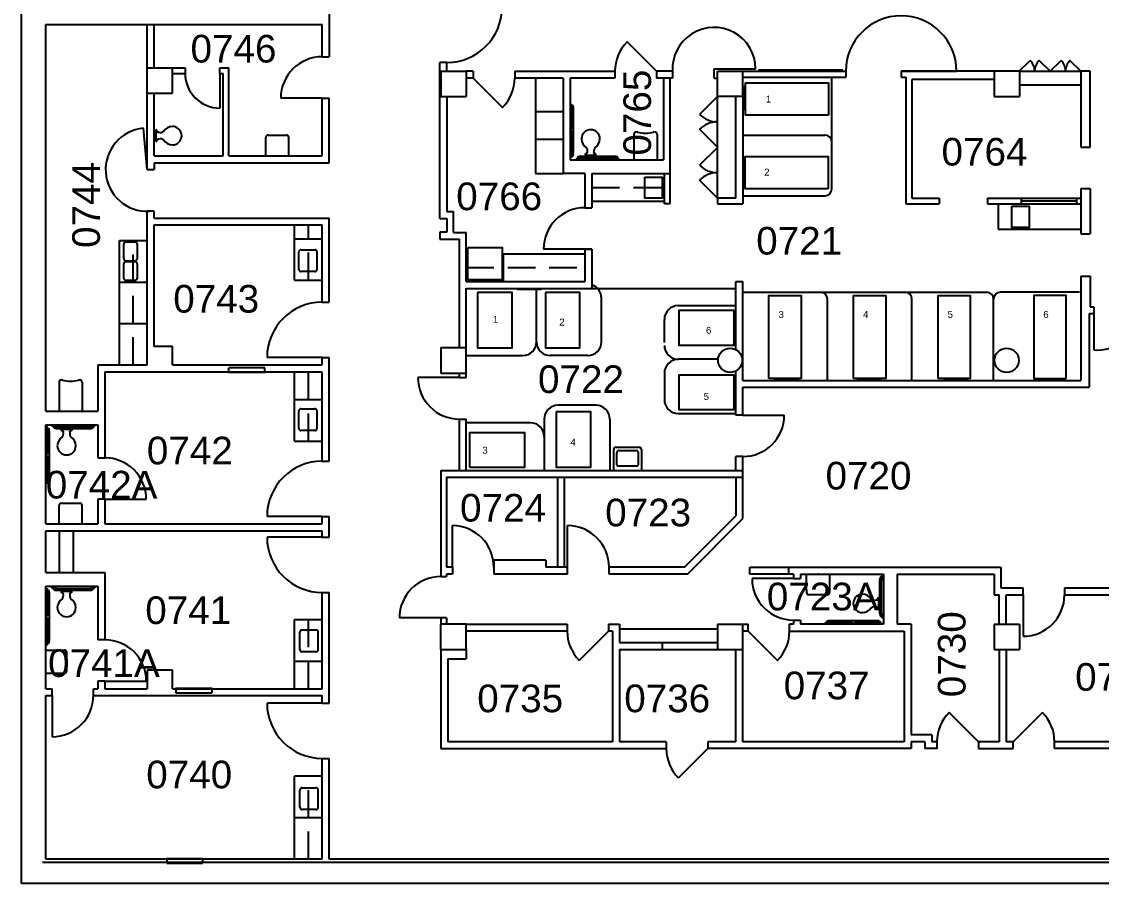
# Model space of a CAD drawing. Header units: inches. Extents: x 442 to 7664, y 1560 to 4742.
# Drawn here: x 442 to 1379, y 2792 to 3540 of the extents above; entities that cross this region are included whole.
import ezdxf

# ---------------------------------------------------------------- set-up
doc = ezdxf.new("R2010")
doc.units = ezdxf.units.IN
doc.header["$LTSCALE"] = 192
doc.header["$MEASUREMENT"] = 0
doc.linetypes.add('HIDDEN2', pattern=[0.1875, 0.125, -0.0625])
doc.layers.get('0').update_dxf_attribs({"linetype": 'CONTINUOUS'})
for name, color, linetype in [('A-ANNO-TEXT', 4, 'CONTINUOUS'), ('A-ANNO-TX192', 4, 'CONTINUOUS'), ('A-COLS', 5, 'CONTINUOUS'), ('A-DOOR', 2, 'CONTINUOUS'), ('A-FLOR-APPL', 1, 'CONTINUOUS'), ('A-FLOR-CASE', 3, 'CONTINUOUS'), ('A-FLOR-CASE-UPPR', 3, 'HIDDEN2'), ('A-FLOR-PFIX', 2, 'CONTINUOUS'), ('A-WALL-FULL', 6, 'CONTINUOUS')]:
    doc.layers.add(name, color=color, linetype=linetype)
doc.styles.add('ARIAL', font='arial.ttf')

# ---------------------------------------------------------------- blocks, each defined once
blk = doc.blocks.new('S6', base_point=(166, 872))
for p, q in [((172, 872), (160, 872)), ((158, 870), (158, 862)), ((174, 862), (174, 870)), ((160, 860), (172, 860))]:
    blk.add_line(p, q)
for centre, start, end in [((160, 870), 90, 180), ((172, 870), 0, 90), ((160, 862), 180, 270), ((172, 862), 270, 0)]:
    blk.add_arc(centre, 2, start, end)
blk = doc.blocks.new('SINK6', base_point=(226, 872))
blk.add_blockref('S6', (226, 872))
blk = doc.blocks.new('SINK9', base_point=(225.47, 635.99))
for p, q in [((216, 622), (216, 634)), ((218, 636), (233, 636)), ((235, 634), (235, 622)), ((218, 620), (233, 620))]:
    blk.add_line(p, q)
for centre, start, end in [((218, 634), 90, 180), ((233, 634), 0, 90), ((218, 622), 180, 270), ((233, 622), 270, 0)]:
    blk.add_arc(centre, 2, start, end)
blk = doc.blocks.new('EQ9', base_point=(1082, 753))
for p, q in [((1066, 753.5), (1066, 753)), ((1066, 753.5), (1098, 753.5)), ((1066.5, 753), (1066.5, 749.5)), ((1097.5, 753), (1097.5, 749.5)), ((1098, 753.5), (1098, 753)), ((1066.5, 749.5), (1097.5, 749.5))]:
    blk.add_line(p, q)
blk = doc.blocks.new('-PEQLAVW')
for p, q in [((-10, 20), (10, 20)), ((-12, 0), (-12, 18)), ((-9.34, 4.9), (-9.34, 15.19)), ((-7.34, 17.19), (7.34, 17.19)), ((9.34, 4.9), (9.34, 15.19)), ((12, 18), (12, 0)), ((-8.34, 3.9), (8.34, 3.9))]:
    blk.add_line(p, q)
for centre, radius, start, end in [((-10, 18), 2, 90, 180), ((10, 18), 2, 0, 90), ((-7.34, 15.19), 2, 90, 180), ((7.34, 15.19), 2, 0, 90), ((-8.34, 4.9), 1, 180, 270), ((8.34, 4.9), 1, 270, 0)]:
    blk.add_arc(centre, radius, start, end)
blk = doc.blocks.new('G-BARS')
for p, q in [((-3.13, 39.22), (-3.13, 39.16)), ((-3.13, 39.12), (-3.13, 37.5)), ((-3.13, 9.5), (-3.13, 38.5)), ((-1.63, 39), (-1.63, 37.5)), ((-1.63, 9.5), (-1.63, 38.5)), ((-0.63, 39.5), (-0.63, 43)), ((-0.13, 43), (-0.63, 43)), ((-0.13, 39.5), (-0.63, 39.5)), ((-3.13, 9), (-3.13, 10.5)), ((-1.63, 9), (-1.63, 10)), ((-47.63, 0.5), (-51.13, 0.5)), ((-51.13, 0.5), (-51.13, 0)), ((-47.63, 0), (-47.63, 0.5)), ((-5.13, 3), (-47.16, 3)), ((-26.88, 1.5), (-47.1, 1.5)), ((-24.41, 0.47), (-27.84, 0.47)), ((-27.84, 0.47), (-27.84, 0)), ((-26.88, 0.47), (-26.88, 1.5)), ((-25.31, 0.47), (-25.31, 1.5)), ((-5.13, 1.5), (-25.31, 1.5)), ((-24.41, 0), (-24.41, 0.47)), ((-1.13, 0.5), (-4.63, 0.5)), ((-4.63, 0.5), (-4.63, 0)), ((-1.13, 0), (-1.13, 0.5)), ((-0.63, 5), (-0.63, 8.5)), ((-0.13, 8.5), (-0.63, 8.5)), ((-0.13, 5), (-0.63, 5)), ((-51.13, 0), (-51.63, 0))]:
    blk.add_line(p, q)
for centre, radius, start, end in [((-0.13, 39), 3, 99.59407, 180), ((-0.13, 39), 1.5, 109.47122, 180), ((-47.13, 0), 3, 90, 170.40593), ((-47.13, 0), 1.5, 90, 160.52878), ((-5.13, 0), 3, 9.5601, 90), ((-5.13, 0), 1.5, 19.47122, 90), ((-0.13, 9), 3, 180, 260.40593), ((-0.13, 9), 1.5, 180, 250.52878)]:
    blk.add_arc(centre, radius, start, end)
blk = doc.blocks.new('SINK2')
for p, q in [((-10, -14), (-10, 0)), ((10, 0), (10, -14)), ((-10, -14), (-10, -16)), ((-7, -18), (-8, -18)), ((7, -18), (-7, -18)), ((7, -18), (8, -18)), ((10, -14), (10, -16))]:
    blk.add_line(p, q)
for centre, start, end in [((-8, -16), 180, 270), ((8, -16), 270, 0)]:
    blk.add_arc(centre, 2, start, end)
blk.add_point((0, 0))
blk = doc.blocks.new('TOILET')
blk.add_line((-4, 12.73), (-4, 22.73))
for centre, radius, start, end in [((-18.13, 18), 8, 90, 180), ((-18.13, 18), 8, 90, 92.68378), ((-18.29, 16.83), 9.17, 31.5904, 88.95837), ((-7.63, 25.39), 4.64, 227.31988, 288.869), ((-6.13, 18), 3, 85.23636, 90), ((-6.13, 17.73), 3, 85.23636, 90), ((-6, 21.73), 1, 270, 0), ((-4, 21.73), 1, 90, 180), ((-18.13, 18), 8, 180, 270), ((-18.29, 19.17), 9.17, 271.04163, 328.4096), ((-7.63, 10.61), 4.64, 71.131, 132.68012), ((-6.13, 18), 3, 270, 274.76364), ((-6.13, 17.73), 3, 270, 274.76364), ((-6, 13.73), 1, 0, 90), ((-4, 13.73), 1, 180, 270)]:
    blk.add_arc(centre, radius, start, end)
blk = doc.blocks.new('dr-48')
blk.add_line((0, 0), (0, 48.04))
blk.add_arc((-0.08, -0.03), 48.08, 0.04232, 89.90518)
blk = doc.blocks.new('dr-36')
blk.add_line((0, 0), (0, 36.06))
blk.add_arc((-0.1, -0.04), 36.1, 0.06887, 89.83373)
blk = doc.blocks.new('dr-30')
blk.add_line((0, 0), (0, 30.05))
blk.add_arc((-0.09, -0.04), 30.09, 0.06887, 89.83373)

msp = doc.modelspace()

# ---------------------------------------------------------------- linework, layer by layer
at = {"layer": 'A-COLS'}
for p, q in [((550.5, 3499.5), (572.5, 3499.5)), ((550.5, 3477.5), (550.5, 3499.5)), ((572.5, 3477.5), (572.5, 3499.5)), ((805.5, 3496.5), (827.5, 3496.5)), ((805.5, 3496.5), (805.5, 3474.5)), ((827.5, 3496.5), (827.5, 3474.5)), ((1045.5, 3496.5), (1067.5, 3496.5)), ((1045.5, 3474.5), (1045.5, 3496.5)), ((1067.5, 3474.5), (1067.5, 3496.5)), ((1285.5, 3496.5), (1285.5, 3474.5)), ((1307.5, 3496.5), (1285.5, 3496.5)), ((1307.5, 3496.5), (1307.5, 3474.5)), ((550.5, 3477.5), (572.5, 3477.5)), ((805.5, 3474.5), (827.5, 3474.5)), ((1067.5, 3474.5), (1045.5, 3474.5)), ((1285.5, 3474.5), (1307.5, 3474.5)), ((805.5, 3256.5), (827.5, 3256.5)), ((805.5, 3256.5), (805.5, 3234.5)), ((805.5, 3234.5), (827.5, 3234.5)), ((827.5, 3016.5), (805.5, 3016.5)), ((805.5, 2994.5), (805.5, 3016.5)), ((827.5, 2994.5), (827.5, 3016.5)), ((1045.5, 3016.5), (1067.5, 3016.5)), ((1045.5, 3016.5), (1045.5, 2994.5)), ((1067.5, 2994.5), (1067.5, 3016.5)), ((1285.5, 3016.5), (1307.5, 3016.5)), ((1285.5, 3016.5), (1285.5, 2994.5)), ((1307.5, 3016.5), (1307.5, 2994.5)), ((805.5, 2994.5), (827.5, 2994.5)), ((1045.5, 2994.5), (1067.5, 2994.5)), ((1285.5, 2994.5), (1307.5, 2994.5))]:
    msp.add_line(p, q, dxfattribs=at)
for centre in [(1056.5, 3245.56), (1296.5, 3245.56)]:
    msp.add_circle(centre, 10.5, dxfattribs=at)
at = {"layer": 'A-DOOR'}
for p, q in [((992.5, 3496.5), (967.04, 3521.96)), ((1042.5, 3498.48), (1078.56, 3498.48)), ((1204.94, 3496.5), (1252.99, 3496.5)), ((833.5, 3490.5), (858.96, 3465.04)), ((550.44, 3410.99), (547.29, 3446.92)), ((936.5, 3341.94), (894.5, 3341.94)), ((1372.16, 3286.03), (1372.16, 3254.67)), ((702.5, 3248), (654.5, 3248)), ((821.5, 3230.5), (785.5, 3230.5)), ((1067.5, 3198), (1103.5, 3198)), ((513.7, 3124.89), (549.7, 3124.89)), ((702.5, 3110), (654.5, 3110)), ((815.38, 3066), (815.38, 3102)), ((915.38, 3066), (915.38, 3102)), ((702.5, 3092), (654.5, 3092)), ((1111.5, 3056), (1075.5, 3056)), ((1310.71, 3042), (1310.71, 3006)), ((951, 3010.5), (925.54, 2985.04)), ((1072, 3010.5), (1097.46, 2985.04)), ((513.7, 2966.89), (549.7, 2966.89)), ((467.89, 2954.5), (467.89, 2918.8)), ((702.5, 2948), (654.5, 2948)), ((1272, 2914.5), (1246.54, 2939.96)), ((1302, 2914.5), (1327.46, 2939.96)), ((1037, 2908.5), (1011.54, 2883.04))]:
    msp.add_line(p, q, dxfattribs=at)
for centre, radius, start, end in [((1204.91, 3496.42), 48.08, 0.09482, 179.90518), ((1042.46, 3498.38), 36.1, 0.16627, 182.98455), ((992.5, 3496.5), 36, 135, 180), ((833.5, 3490.5), 36, 315, 0), ((550.54, 3410.96), 36.11, 95.16326, 272.98139), ((930.5, 3341.94), 36, 90, 180), ((702.5, 3248), 48, 90, 180), ((1375.87, 3286.75), 32.3, 263.40525, 358.72321), ((821.5, 3230.5), 36, 180, 270), ((1067.5, 3198), 36, 270, 0), ((513.7, 3124.89), 36, 0, 90), ((702.5, 3110), 48, 90, 180), ((815.38, 3066), 36, 0, 90), ((915.38, 3066), 36, 0, 90), ((702.5, 3092), 48, 180, 270), ((1111.5, 3056), 36, 180, 270), ((1310.71, 3042), 36, 270, 0), ((951, 3010.5), 36, 180, 225), ((1072, 3010.5), 36, 315, 0), ((513.7, 2966.89), 36, 0, 90), ((467.89, 2954.8), 36, 270, 0), ((702.5, 2948), 48, 180, 270), ((1272, 2914.5), 36, 135, 180), ((1302, 2914.5), 36, 0, 45), ((1037, 2908.5), 36, 180, 225)]:
    msp.add_arc(centre, radius, start, end, dxfattribs=at)
at = {"layer": 'A-FLOR-APPL'}
msp.add_lwpolyline([(828.7, 3343.34), (858.7, 3343.34), (858.7, 3315.34), (828.7, 3315.34)], close=True, dxfattribs=at)
at = {"layer": 'A-FLOR-CASE'}
for p, q in [((1307.37, 3496.5), (1317, 3505.72)), ((1334.19, 3496.5), (1324.56, 3505.72)), ((1334.19, 3496.5), (1343.81, 3505.72)), ((1361, 3496.5), (1351.38, 3505.72)), ((1307.37, 3496.5), (1361, 3496.5)), ((887.5, 3490.5), (887.5, 3407.56)), ((1307.5, 3484.5), (1361, 3484.5)), ((1045.5, 3474.47), (1029.94, 3458.91)), ((1045.5, 3386.36), (1045.5, 3474.47)), ((887.5, 3461.56), (911.5, 3461.56)), ((1045.5, 3430.47), (1029.94, 3446.02)), ((887.5, 3437.56), (911.5, 3437.56)), ((1045.5, 3430.36), (1029.94, 3414.81)), ((887.5, 3407.56), (911.5, 3407.56)), ((1045.5, 3386.36), (1029.94, 3401.92)), ((936.5, 3383.56), (999.38, 3383.56)), ((1289, 3381.24), (1289, 3359.24)), ((678.5, 3315), (678.5, 3363)), ((1289, 3359.24), (1361, 3359.24)), ((526.44, 3241.47), (526.44, 3349.47)), ((526.44, 3349.47), (550.44, 3349.47)), ((679, 3351), (702.5, 3351)), ((859.5, 3337.94), (930.5, 3337.94)), ((859.5, 3337.94), (859.5, 3313.94)), ((526.44, 3313.47), (550.44, 3313.47)), ((678.5, 3315), (702.5, 3315)), ((526.44, 3277.47), (550.44, 3277.47)), ((678.5, 3175.47), (678.5, 3235.47)), ((678.5, 3211.47), (702.5, 3211.47)), ((678.5, 3175.47), (702.5, 3175.47)), ((678.5, 2960.5), (678.5, 3020.5)), ((678.5, 3020.5), (702.5, 3020.5)), ((678.5, 2984.5), (702.5, 2984.5)), ((678.5, 2812.5), (678.5, 2884.5)), ((702.5, 2884.5), (678.5, 2884.5)), ((702.5, 2848.5), (678.5, 2848.5))]:
    msp.add_line(p, q, dxfattribs=at)
for points in [[(1067.5, 3483.24), (1068.5, 3483.24), (1068.5, 3463.24), (1067.5, 3463.24)], [(1067.5, 3417.76), (1068.5, 3417.76), (1068.5, 3397.76), (1067.5, 3397.76)], [(1095.46, 3228.12), (1095.46, 3229.12), (1115.46, 3229.12), (1115.46, 3228.12)], [(1167.37, 3228.12), (1167.37, 3229.12), (1187.37, 3229.12), (1187.37, 3228.12)], [(1242.27, 3228.12), (1242.27, 3229.12), (1262.27, 3229.12), (1262.27, 3228.12)], [(1323.86, 3228.12), (1323.86, 3229.12), (1343.86, 3229.12), (1343.86, 3228.12)]]:
    msp.add_lwpolyline(points, dxfattribs=at)
for points in [[(1141.84, 3458.21), (1069.84, 3458.21), (1069.84, 3486.21), (1141.84, 3486.21)], [(1141.54, 3394.41), (1069.54, 3394.41), (1069.54, 3422.41), (1141.54, 3422.41)], [(837.31, 3304.32), (837.31, 3256.32), (867.31, 3256.32), (867.31, 3304.32)], [(896.1, 3304.32), (896.1, 3256.32), (926.1, 3256.32), (926.1, 3304.32)], [(1090.19, 3229.87), (1090.19, 3301.87), (1118.19, 3301.87), (1118.19, 3229.87)], [(1163.56, 3229.87), (1163.56, 3301.87), (1191.56, 3301.87), (1191.56, 3229.87)], [(1236.94, 3229.87), (1236.94, 3301.87), (1264.94, 3301.87), (1264.94, 3229.87)], [(1348, 3229.87), (1348, 3301.87), (1320, 3301.87), (1320, 3229.87)], [(1059.99, 3288.8), (1011.99, 3288.8), (1011.99, 3258.8), (1059.99, 3258.8)], [(1059.99, 3232.76), (1011.99, 3232.76), (1011.99, 3202.76), (1059.99, 3202.76)], [(905.44, 3200.67), (905.44, 3152.67), (935.44, 3152.67), (935.44, 3200.67)], [(830.3, 3152.69), (878.3, 3152.69), (878.3, 3182.69), (830.3, 3182.69)]]:
    msp.add_lwpolyline(points, close=True, dxfattribs=at)
for centre, radius, start, end in [((1307.66, 3496.5), 13.12, 0, 44.62182), ((1333.91, 3496.5), 13.12, 135.37818, 180), ((1334.47, 3496.5), 13.12, 0, 44.62182), ((1360.72, 3496.5), 13.12, 135.37818, 180), ((1045.5, 3474.47), 22, 225, 270), ((1045.5, 3430.47), 22, 90, 135), ((1045.5, 3430.36), 22, 225, 270), ((1045.5, 3386.36), 22, 90, 135)]:
    msp.add_arc(centre, radius, start, end, dxfattribs=at)
at = {"layer": 'A-FLOR-CASE-UPPR'}
for p, q in [((936.5, 3395.56), (999.38, 3395.56)), ((690.5, 3315), (690.5, 3363)), ((538.44, 3241.47), (538.44, 3349.47)), ((827.5, 3325.94), (930.5, 3325.94)), ((690.5, 3175.47), (690.5, 3235.47)), ((690.5, 2960.5), (690.5, 3020.5)), ((690.5, 2812.5), (690.5, 2884.5))]:
    msp.add_line(p, q, dxfattribs=at)
at = {"layer": 'A-FLOR-PFIX'}
for p, q in [((917.5, 3468.63), (917.5, 3469.13)), ((918, 3468.63), (917.5, 3468.63)), ((918, 3465.13), (918, 3468.63)), ((917.5, 3465.13), (918, 3465.13)), ((919, 3446.44), (919, 3464.6)), ((920.5, 3424.69), (920.5, 3464.66)), ((557.95, 3445.44), (557.95, 3435.44)), ((655.37, 3441), (671.37, 3441)), ((917.97, 3447.41), (917.5, 3447.41)), ((917.5, 3443.97), (917.97, 3443.97)), ((917.97, 3443.97), (917.97, 3447.41)), ((917.97, 3446.44), (919, 3446.44)), ((917.97, 3444.88), (919, 3444.88)), ((919, 3424.69), (919, 3444.88)), ((973, 3441.69), (973, 3419.56)), ((993, 3441.69), (993, 3419.56)), ((653.37, 3423), (653.37, 3439)), ((673.37, 3423), (673.37, 3439)), ((918, 3424.19), (917.5, 3424.19)), ((918, 3420.69), (918, 3424.19)), ((926.5, 3422.69), (956.63, 3422.69)), ((926.5, 3421.19), (956.5, 3421.19)), ((930.23, 3423.56), (940.23, 3423.56)), ((956.72, 3422.69), (956.66, 3422.69)), ((917.5, 3420.69), (918, 3420.69)), ((922.5, 3420.19), (926, 3420.19)), ((922.5, 3419.69), (922.5, 3420.19)), ((926, 3419.69), (926, 3420.19)), ((957, 3420.19), (960.5, 3420.19)), ((957, 3419.69), (957, 3420.19)), ((960.5, 3419.69), (960.5, 3420.19)), ((462.5, 3188.34), (463, 3188.34)), ((463, 3188.34), (463, 3184.84)), ((467.5, 3189.34), (467.5, 3188.84)), ((467.5, 3188.84), (471, 3188.84)), ((471, 3189.34), (471, 3188.84)), ((471.5, 3187.84), (501.5, 3187.84)), ((502, 3189.34), (502, 3188.84)), ((502, 3188.84), (505.5, 3188.84)), ((505.5, 3189.34), (505.5, 3188.84)), ((463, 3184.84), (462.5, 3184.84)), ((464, 3184.34), (464, 3164.15)), ((465.5, 3184.34), (465.5, 3142.3)), ((471.5, 3186.34), (501.62, 3186.34)), ((485.5, 3185.47), (475.5, 3185.47)), ((501.72, 3186.34), (501.66, 3186.34)), ((462.5, 3165.06), (462.97, 3165.06)), ((462.97, 3161.62), (462.5, 3161.62)), ((462.97, 3165.06), (462.97, 3161.62)), ((462.97, 3164.15), (464, 3164.15)), ((462.97, 3162.59), (464, 3162.59)), ((464, 3162.59), (464, 3142.35)), ((462.5, 3141.84), (463, 3141.84)), ((463, 3141.84), (463, 3138.34)), ((463, 3138.34), (462.5, 3138.34)), ((476, 3121.47), (492, 3121.47)), ((474, 3103.47), (474, 3119.47)), ((494, 3103.47), (494, 3119.47)), ((462.5, 3049.47), (507.7, 3049.47)), ((462.5, 3047.88), (463, 3047.88)), ((463, 3047.88), (463, 3044.38)), ((467.5, 3048.88), (467.5, 3048.38)), ((467.5, 3048.38), (471, 3048.38)), ((471, 3048.88), (471, 3048.38)), ((471.5, 3047.38), (501.5, 3047.38)), ((502, 3048.88), (502, 3048.38)), ((502, 3048.38), (505.5, 3048.38)), ((505.5, 3048.88), (505.5, 3048.38)), ((463, 3044.38), (462.5, 3044.38)), ((464, 3043.88), (464, 3023.69)), ((465.5, 3043.88), (465.5, 3001.84)), ((471.5, 3045.88), (501.62, 3045.88)), ((485.5, 3045), (475.5, 3045)), ((501.72, 3045.88), (501.66, 3045.88)), ((462.5, 3024.59), (462.97, 3024.59)), ((462.97, 3021.16), (462.5, 3021.16)), ((462.97, 3024.59), (462.97, 3021.16)), ((462.97, 3023.69), (464, 3023.69)), ((462.97, 3022.12), (464, 3022.12)), ((464, 3022.12), (464, 3001.88)), ((462.5, 3001.38), (463, 3001.38)), ((463, 3001.38), (463, 2997.88)), ((463, 2997.88), (462.5, 2997.88)), ((462.75, 2994), (478.75, 2994)), ((480.75, 2976), (480.75, 2992)), ((462.75, 2974), (478.75, 2974))]:
    msp.add_line(p, q, dxfattribs=at)
for points in [[(982.31, 3404.55), (997.35, 3404.55), (997.35, 3386.29), (982.31, 3386.29)], [(1301.06, 3379.16), (1316.1, 3379.16), (1316.1, 3360.9), (1301.06, 3360.9)]]:
    msp.add_lwpolyline(points, close=True, dxfattribs=at)
for centre, radius, start, end in [((917.5, 3464.63), 3, 0, 80.40593), ((917.5, 3464.63), 1.5, 0, 70.52878), ((557.95, 3444.44), 1, 0, 90), ((559.95, 3444.44), 1, 180, 270), ((560.08, 3440.44), 3, 90, 94.76364), ((560.08, 3440.17), 3, 90, 94.76364), ((560.45, 3440.47), 3, 90, 94.76364), ((561.95, 3447.86), 4.64, 251.131, 312.68012), ((572.62, 3439.3), 9.17, 91.04163, 148.4096), ((572.45, 3440.47), 8, 0, 90), ((572.45, 3440.47), 8, 270, 0), ((655.37, 3439), 2, 90, 180), ((671.37, 3439), 2, 0, 90), ((935.5, 3437.69), 8, 0, 180), ((975, 3441.69), 2, 90, 180), ((975.11, 3440.55), 3.15, 68.59053, 92.08601), ((982.81, 3469.63), 26.94, 255.35116, 270.3988), ((983.19, 3469.63), 26.94, 269.6012, 284.64884), ((990.89, 3440.55), 3.15, 87.91399, 111.40947), ((991, 3441.69), 2, 0, 90), ((557.95, 3436.44), 1, 270, 0), ((559.95, 3436.44), 1, 90, 180), ((560.08, 3440.44), 3, 265.23636, 270), ((560.08, 3440.17), 3, 265.23636, 270), ((560.45, 3440.47), 3, 265.23636, 270), ((561.95, 3433.08), 4.64, 47.31988, 108.869), ((572.62, 3441.63), 9.17, 211.5904, 268.95837), ((936.67, 3437.85), 9.17, 181.04163, 238.4096), ((928.11, 3427.19), 4.64, 341.131, 42.68012), ((942.89, 3427.19), 4.64, 137.31988, 198.869), ((934.33, 3437.85), 9.17, 301.5904, 358.95837), ((917.5, 3424.69), 3, 279.5601, 0), ((917.5, 3424.69), 1.5, 289.47122, 0), ((926.5, 3419.69), 3, 90, 170.40593), ((926.5, 3419.69), 1.5, 90, 160.52878), ((931.23, 3423.56), 1, 90, 180), ((931.23, 3425.56), 1, 270, 0), ((935.23, 3425.69), 3, 180, 184.76364), ((935.5, 3425.69), 3, 180, 184.76364), ((935.23, 3425.69), 3, 355.23636, 0), ((939.23, 3425.56), 1, 180, 270), ((935.5, 3425.69), 3, 355.23636, 0), ((939.23, 3423.56), 1, 0, 90), ((956.5, 3419.69), 3, 9.59407, 90), ((956.5, 3419.69), 1.5, 19.47122, 90), ((462.5, 3184.34), 3, 0, 80.4399), ((471.5, 3189.34), 3, 188.97263, 270), ((471.5, 3189.34), 1.5, 198.06047, 270), ((501.5, 3189.34), 3, 270, 350.40593), ((501.5, 3189.34), 1.5, 270, 340.52878), ((462.5, 3184.34), 1.5, 0, 71.93953), ((481.67, 3171.17), 9.17, 121.5904, 178.95837), ((476.5, 3185.47), 1, 180, 270), ((476.5, 3183.47), 1, 0, 90), ((473.11, 3181.84), 4.64, 317.31988, 18.869), ((480.5, 3183.34), 3, 175.23636, 180), ((487.89, 3181.84), 4.64, 161.131, 222.68012), ((480.5, 3183.34), 3, 0, 4.76364), ((484.5, 3183.47), 1, 90, 180), ((479.33, 3171.17), 9.17, 1.04163, 58.4096), ((484.5, 3185.47), 1, 270, 0), ((480.5, 3171.34), 8, 180, 0), ((462.5, 3142.34), 3, 279.59407, 0), ((462.5, 3142.34), 1.5, 289.47122, 0), ((476, 3119.47), 2, 90, 180), ((492, 3119.47), 2, 0, 90), ((462.5, 3043.88), 3, 0, 80.4399), ((471.5, 3048.88), 3, 188.97263, 270), ((471.5, 3048.88), 1.5, 198.06047, 270), ((501.5, 3048.88), 3, 270, 350.40593), ((501.5, 3048.88), 1.5, 270, 340.52878), ((462.5, 3043.88), 1.5, 0, 71.93953), ((481.67, 3030.71), 9.17, 121.5904, 178.95837), ((476.5, 3045), 1, 180, 270), ((476.5, 3043), 1, 0, 90), ((473.11, 3041.37), 4.64, 317.31988, 18.869), ((480.5, 3042.88), 3, 175.23636, 180), ((487.89, 3041.37), 4.64, 161.131, 222.68012), ((480.5, 3042.88), 3, 0, 4.76364), ((484.5, 3043), 1, 90, 180), ((479.33, 3030.71), 9.17, 1.04163, 58.4096), ((484.5, 3045), 1, 270, 0), ((480.5, 3030.88), 8, 180, 0), ((462.5, 3001.88), 3, 279.59407, 0), ((462.5, 3001.88), 1.5, 289.47122, 0), ((478.75, 2992), 2, 0, 90), ((478.75, 2976), 2, 270, 0)]:
    msp.add_arc(centre, radius, start, end, dxfattribs=at)
at = {"layer": 'A-WALL-FULL'}
for p, q in [((441.5, 2791.5), (441.5, 4100.5)), ((708.5, 3550), (708.5, 3509)), ((462.5, 3537), (702.5, 3537)), ((462.5, 3201.47), (462.5, 3537)), ((550.5, 3499.5), (550.5, 3537)), ((556.44, 3499.5), (556.44, 3537)), ((702.5, 3509), (702.5, 3537)), ((702.5, 3509), (708.5, 3509)), ((572.5, 3499.5), (583.44, 3499.5)), ((583.44, 3499.5), (583.44, 3494.5)), ((613.44, 3499.5), (621.44, 3499.5)), ((613.44, 3494.5), (613.44, 3499.5)), ((621.44, 3423), (621.44, 3499.5)), ((810.5, 3504), (804.5, 3504)), ((804.5, 3368.56), (804.5, 3504)), ((810.5, 3496.5), (810.5, 3504)), ((833.5, 3496.5), (827.5, 3496.5)), ((833.5, 3496.5), (833.5, 3490.5)), ((869.5, 3496.5), (956.5, 3496.5)), ((869.5, 3496.5), (869.5, 3490.5)), ((956.5, 3496.5), (956.5, 3490.38)), ((992.5, 3496.5), (992.5, 3490.38)), ((1006.5, 3496.5), (992.5, 3496.5)), ((1006.5, 3496.5), (1006.5, 3490.38)), ((1042.5, 3498.48), (1078.45, 3498.48)), ((1042.5, 3490.38), (1042.5, 3498.48)), ((1067.5, 3496.5), (1156.88, 3496.5)), ((1156.88, 3496.5), (1156.88, 3491.38)), ((1204.88, 3496.5), (1204.88, 3491.38)), ((1285.5, 3496.5), (1204.88, 3496.5)), ((1361, 3496.5), (1361, 3430.5)), ((1369, 3496.5), (1361, 3496.5)), ((1369, 3430.5), (1369, 3496.5)), ((572.5, 3494.5), (583.44, 3494.5)), ((613.44, 3494.5), (616.44, 3494.5)), ((616.44, 3423), (616.44, 3494.5)), ((833.5, 3490.5), (827.5, 3490.5)), ((911.5, 3490.5), (869.5, 3490.5)), ((911.5, 3490.5), (911.5, 3407.56)), ((956.5, 3490.38), (917.5, 3490.38)), ((917.5, 3490.38), (917.5, 3419.56)), ((1006.5, 3490.38), (992.5, 3490.38)), ((998.5, 3490.38), (998.5, 3419.56)), ((1004.5, 3381.24), (1004.5, 3490.38)), ((1042.5, 3490.38), (1045.5, 3490.38)), ((1067.5, 3491.38), (1156.88, 3491.38)), ((1144.72, 3394.3), (1144.72, 3491.38)), ((1204.88, 3491.38), (1209, 3491.38)), ((1209, 3491.38), (1209, 3381.24)), ((1285.5, 3489.38), (1214.12, 3489.38)), ((1214.12, 3489.38), (1214.12, 3386.36)), ((550.44, 3411), (550.44, 3477.5)), ((556.44, 3423), (556.44, 3477.5)), ((702.5, 3423), (702.5, 3473)), ((702.5, 3473), (708.5, 3473)), ((708.5, 3417), (708.5, 3473)), ((810.5, 3474.5), (810.5, 3374.56)), ((1061.5, 3386.36), (1061.5, 3474.5)), ((1067.5, 3474.5), (1067.5, 3381.24)), ((1067.5, 3441.07), (1138.72, 3441.07)), ((1361, 3430.5), (1369, 3430.5)), ((556.44, 3423), (616.44, 3423)), ((621.44, 3423), (702.5, 3423)), ((556.44, 3417), (708.5, 3417)), ((556.44, 3417), (556.44, 3411)), ((917.5, 3419.56), (998.5, 3419.56)), ((550.44, 3411), (556.44, 3411)), ((930.5, 3407.56), (911.5, 3407.56)), ((930.5, 3407.56), (930.5, 3377.94)), ((936.5, 3407.56), (936.5, 3377.94)), ((936.5, 3407.56), (1004.5, 3407.56)), ((999.38, 3381.24), (999.38, 3407.56)), ((1361, 3394.5), (1369, 3394.5)), ((1361, 3394.5), (1361, 3355.31)), ((1369, 3394.5), (1369, 3355.31)), ((1061.5, 3386.36), (1045.5, 3386.36)), ((1045.5, 3386.36), (1045.5, 3381.24)), ((1067.52, 3388.3), (1138.72, 3388.3)), ((1214.12, 3386.36), (1238, 3386.36)), ((1238, 3386.36), (1238, 3381.24)), ((1280, 3386.36), (1361, 3386.36)), ((1280, 3386.36), (1280, 3381.24)), ((1309, 3386.36), (1309, 3381.24)), ((1309, 3383.8), (1357, 3383.8)), ((1357, 3386.36), (1357, 3381.24)), ((550.44, 3241.47), (550.44, 3375)), ((556.44, 3375), (550.44, 3375)), ((556.44, 3369), (556.44, 3375)), ((810.5, 3374.56), (816.5, 3374.56)), ((816.5, 3356.56), (816.5, 3374.56)), ((930.5, 3377.94), (936.5, 3377.94)), ((1004.5, 3381.24), (999.38, 3381.24)), ((1045.5, 3381.24), (1067.5, 3381.24)), ((1209, 3381.24), (1238, 3381.24)), ((1280, 3381.24), (1361, 3381.24)), ((556.44, 3369), (708.5, 3369)), ((708.5, 3296), (708.5, 3369)), ((804.5, 3368.56), (810.5, 3368.56)), ((810.5, 3368.56), (810.5, 3356.63)), ((556.44, 3363), (702.5, 3363)), ((556.44, 3257.5), (556.44, 3363)), ((702.5, 3296), (702.5, 3363)), ((804.55, 3356.63), (804.55, 3350.56)), ((810.5, 3356.63), (804.55, 3356.63)), ((816.5, 3356.56), (827.5, 3356.56)), ((827.5, 3313.94), (827.5, 3356.56)), ((1361, 3355.31), (1369, 3355.31)), ((804.55, 3350.56), (821.5, 3350.56)), ((821.5, 3256.56), (821.5, 3350.56)), ((930.5, 3341.94), (936.5, 3341.94)), ((930.5, 3341.94), (930.5, 3313.94)), ((936.5, 3341.94), (936.5, 3307.94)), ((1361, 3318.5), (1361, 3228.12)), ((1361, 3318.5), (1369, 3318.5)), ((1369, 3318.5), (1369, 3292.03)), ((827.5, 3313.94), (930.5, 3313.94)), ((1061.5, 3254.8), (1061.5, 3313.94)), ((1061.5, 3313.94), (1067.5, 3313.94)), ((1067.5, 3228.12), (1067.5, 3313.94)), ((827.5, 3230.5), (827.5, 3308.06)), ((827.5, 3307.94), (1061.5, 3307.94)), ((888.37, 3261.63), (888.37, 3307.94)), ((944.77, 3261.63), (944.77, 3299.59)), ((1067.58, 3304.67), (1279.16, 3304.67)), ((1359.84, 3304.67), (1291.16, 3304.67)), ((702.5, 3296), (708.5, 3296)), ((1011.4, 3292.98), (1061.5, 3292.98)), ((1140.88, 3228.12), (1140.88, 3298.67)), ((1214.25, 3228.12), (1214.25, 3298.67)), ((1285.16, 3228.12), (1285.16, 3298.67)), ((1369, 3292.03), (1372.16, 3292.03)), ((1372.16, 3292.03), (1372.16, 3286.03)), ((999.4, 3260.88), (999.4, 3280.98)), ((1368.16, 3286.03), (1372.16, 3286.03)), ((1368.16, 3286.03), (1368.16, 3222.12)), ((572.5, 3257.5), (556.44, 3257.5)), ((572.5, 3241.47), (572.5, 3257.5)), ((702.5, 3241.47), (702.5, 3248)), ((702.5, 3248), (708.5, 3248)), ((708.5, 3158), (708.5, 3248)), ((827.5, 3249.63), (876.37, 3249.63)), ((932.77, 3249.63), (900.37, 3249.63)), ((1045.09, 3246.37), (1011.4, 3246.37)), ((507.7, 3241.47), (550.44, 3241.47)), ((507.7, 3241.47), (507.7, 3201.47)), ((513.7, 3235.47), (513.7, 3160.89)), ((513.7, 3235.47), (702.5, 3235.47)), ((572.5, 3241.47), (702.5, 3241.47)), ((702.5, 3158), (702.5, 3235.47)), ((821.5, 3230.5), (821.5, 3234.56)), ((999.4, 3234.37), (999.4, 3211.4)), ((1061.5, 3198), (1061.5, 3236.33)), ((474, 3226.47), (474, 3201.47)), ((494, 3226.47), (494, 3201.47)), ((821.5, 3230.5), (827.5, 3230.5)), ((1067.5, 3228.12), (1361, 3228.12)), ((1067.5, 3222.12), (1368.16, 3222.12)), ((1067.5, 3198), (1067.5, 3222.12)), ((940.14, 3206.46), (907.03, 3206.46)), ((462.5, 3201.47), (507.7, 3201.47)), ((1011.4, 3199.4), (1061.5, 3199.4)), ((1067.5, 3198), (1061.5, 3198)), ((462.5, 3189.47), (507.7, 3189.47)), ((462.5, 3103.47), (462.5, 3189.47)), ((507.7, 3189.47), (507.7, 3160.89)), ((821.5, 3194.5), (827.5, 3194.5)), ((821.5, 3150), (821.5, 3194.5)), ((827.5, 3150), (827.5, 3194.5)), ((883.03, 3191.33), (827.5, 3191.33)), ((895.03, 3194.46), (895.03, 3150)), ((952.14, 3194.46), (952.14, 3150)), ((507.7, 3160.89), (513.7, 3160.89)), ((1067.5, 3162), (1061.5, 3162)), ((1061.5, 3150), (1061.5, 3162)), ((1067.5, 3108.12), (1067.5, 3162)), ((702.5, 3158), (708.5, 3158)), ((805.5, 3150), (805.5, 3057.88)), ((805.5, 3150), (1067.5, 3150)), ((810.38, 3144), (810.38, 3066)), ((810.38, 3144), (1067.5, 3144)), ((906.5, 3144), (906.5, 3066)), ((912.5, 3144), (912.5, 3066)), ((1061.5, 3144), (1061.5, 3110.61)), ((507.7, 3124.89), (507.7, 3103.47)), ((513.7, 3124.89), (507.7, 3124.89)), ((513.7, 3124.89), (513.7, 3103.47)), ((462.5, 3103.47), (507.7, 3103.47)), ((513.7, 3103.47), (702.5, 3103.47)), ((702.5, 3103.47), (702.5, 3110)), ((702.5, 3110), (708.5, 3110)), ((708.5, 3092), (708.5, 3110)), ((1016.89, 3066), (1061.5, 3110.61)), ((1019.38, 3060), (1067.5, 3108.12)), ((462.5, 3097.47), (702.5, 3097.47)), ((462.5, 3061.47), (462.5, 3097.47)), ((474.5, 3061.47), (474.5, 3097.47)), ((486.5, 3061.47), (486.5, 3097.47)), ((702.5, 3092), (702.5, 3097.47)), ((702.5, 3092), (708.5, 3092)), ((815.38, 3066), (810.38, 3066)), ((815.38, 3066), (815.38, 3060)), ((851.38, 3072), (851.38, 3060)), ((896.5, 3072), (851.38, 3072)), ((896.5, 3072), (896.5, 3066)), ((915.38, 3066), (896.5, 3066)), ((915.38, 3060), (915.38, 3066)), ((1016.89, 3066), (951.38, 3066)), ((951.38, 3060), (951.38, 3066)), ((1073.5, 3066), (1291.5, 3066)), ((1073.5, 3060), (1073.5, 3066)), ((1107.5, 3060), (1107.5, 3066)), ((1291.5, 3066), (1291.5, 3048)), ((462.5, 3061.47), (513.7, 3061.47)), ((513.7, 3061.47), (513.7, 3002.89)), ((805.5, 3057.88), (810.38, 3057.88)), ((810.38, 3060), (810.38, 3057.88)), ((815.38, 3060), (810.38, 3060)), ((915.38, 3060), (851.38, 3060)), ((1019.38, 3060), (951.38, 3060)), ((1111.5, 3060), (1073.5, 3060)), ((1111.5, 3060), (1111.5, 3056)), ((1111.5, 3056), (1117.63, 3056)), ((1117.5, 3060), (1189.5, 3060)), ((1117.5, 3060), (1117.5, 3056)), ((1189.5, 3060), (1189.5, 3016.5)), ((1201.5, 3060), (1285.5, 3060)), ((1201.5, 3060), (1201.5, 3016.5)), ((1285.5, 3060), (1285.5, 3042)), ((462.5, 2960.5), (462.5, 3049.47)), ((507.7, 3049.47), (507.7, 3002.89)), ((1291.5, 3048), (1310.71, 3048)), ((1310.71, 3042), (1310.71, 3048)), ((1346.71, 3048), (1389.38, 3048)), ((1346.71, 3048), (1346.71, 3042)), ((702.5, 2960.5), (702.5, 3044)), ((702.5, 3044), (708.5, 3044)), ((708.5, 2948), (708.5, 3044)), ((1285.5, 3042), (1290, 3042)), ((1290, 3016.5), (1290, 3042)), ((1296, 3016.5), (1296, 3042)), ((1296, 3042), (1310.71, 3042)), ((1346.71, 3042), (1395.5, 3042)), ((810.38, 3021.87), (805.5, 3021.87)), ((805.5, 3021.87), (805.5, 3016.5)), ((810.38, 3021.87), (810.38, 3016.5)), ((1111.5, 3020), (1117.63, 3020)), ((1111.5, 3020), (1111.5, 3016.5)), ((1117.5, 3020), (1117.5, 3016.5)), ((827.5, 3016.5), (915, 3016.5)), ((915, 3010.5), (827.5, 3010.5)), ((915, 3016.5), (915, 3010.5)), ((951, 3016.5), (951, 3010.5)), ((951, 3016.5), (960.5, 3016.5)), ((954.5, 3010.5), (951, 3010.5)), ((954.5, 3010.5), (954.5, 2914.5)), ((960.5, 3016.5), (960.5, 3000.5)), ((960.5, 3012.5), (1045.5, 3012.5)), ((1067.5, 3016.5), (1072, 3016.5)), ((1072, 3010.5), (1067.5, 3010.5)), ((1072, 3010.5), (1072, 3016.5)), ((1108, 3010.5), (1108, 3016.63)), ((1111.5, 3016.5), (1108, 3016.5)), ((1108, 3010.5), (1207.5, 3010.5)), ((1189.5, 3016.5), (1117.5, 3016.5)), ((1213.5, 3016.5), (1201.5, 3016.5)), ((1207.5, 3010.5), (1207.5, 2914.5)), ((1213.5, 3016.5), (1213.5, 2920.5)), ((513.7, 3002.89), (507.7, 3002.89)), ((960.5, 3000.5), (1045.5, 3000.5)), ((997.5, 3000.5), (997.5, 2994.5)), ((805.5, 2994.5), (805.5, 2908.5)), ((827.5, 2994.5), (827.5, 2986.5)), ((960.5, 2994.5), (960.5, 2914.5)), ((960.5, 2994.5), (1045.5, 2994.5)), ((1061.5, 2914.5), (1061.5, 2994.5)), ((1067.5, 2914.5), (1067.5, 2994.5)), ((1290, 2994.5), (1290, 2914.5)), ((1296, 2994.5), (1296, 2914.5)), ((811.5, 2986.5), (827.5, 2986.5)), ((811.5, 2986.5), (811.5, 2914.5)), ((572.5, 2976.5), (550.5, 2976.5)), ((550.5, 2976.5), (550.5, 2960.5)), ((572.5, 2960.5), (572.5, 2976.5)), ((507.7, 2966.89), (507.7, 2960.5)), ((513.7, 2966.89), (507.7, 2966.89)), ((513.7, 2966.89), (513.7, 2960.5)), ((462.5, 2960.5), (467.89, 2960.5)), ((462.5, 2954.5), (467.89, 2954.5)), ((462.5, 2812.5), (462.5, 2954.5)), ((467.89, 2954.5), (467.89, 2960.5)), ((503.89, 2960.5), (507.7, 2960.5)), ((503.89, 2954.5), (503.89, 2960.5)), ((503.89, 2954.5), (702.5, 2954.5)), ((513.7, 2960.5), (550.5, 2960.5)), ((572.5, 2960.5), (702.5, 2960.5)), ((702.5, 2948), (702.5, 2954.5)), ((702.5, 2948), (708.5, 2948)), ((1231.5, 2920.5), (1213.5, 2920.5)), ((1231.5, 2920.5), (1231.5, 2914.5)), ((805.5, 2908.5), (1001, 2908.5)), ((954.5, 2914.5), (811.5, 2914.5)), ((1001, 2914.5), (960.5, 2914.5)), ((1001, 2914.5), (1001, 2908.5)), ((1061.5, 2914.5), (1037, 2914.5)), ((1037, 2914.5), (1037, 2908.5)), ((1213.53, 2908.5), (1037, 2908.5)), ((1207.5, 2914.5), (1067.5, 2914.5)), ((1225.5, 2914.5), (1213.53, 2914.5)), ((1213.53, 2914.5), (1213.53, 2908.5)), ((1225.5, 2914.5), (1225.5, 2908.5)), ((1236, 2908.5), (1225.5, 2908.5)), ((1236, 2914.5), (1231.5, 2914.5)), ((1236, 2914.5), (1236, 2908.38)), ((1290, 2914.5), (1272, 2914.5)), ((1272, 2914.5), (1272, 2908.38)), ((1272, 2908.5), (1302, 2908.5)), ((1302, 2914.5), (1296, 2914.5)), ((1302, 2908.5), (1302, 2914.5)), ((1479, 2914.5), (1338, 2914.5)), ((1338, 2908.5), (1338, 2914.5)), ((1489.5, 2908.5), (1338, 2908.5)), ((702.5, 2812.5), (702.5, 2900)), ((702.5, 2900), (708.5, 2900)), ((708.5, 2812.5), (708.5, 2900)), ((702.5, 2812.5), (462.5, 2812.5)), ((1775.5, 2812.5), (708.5, 2812.5)), ((1775.5, 2809.5), (459.5, 2809.5)), ((1787.5, 2791.5), (441.5, 2791.5))]:
    msp.add_line(p, q, dxfattribs=at)
for points in [[(1081.66, 3496.5), (1081.66, 3497.5), (1153.66, 3497.5), (1153.66, 3496.5)], [(892.19, 3307.94), (892.19, 3306.94), (872.19, 3306.94), (872.19, 3307.94)], [(1061.5, 3260.97), (1060.5, 3260.97), (1060.5, 3280.97), (1061.5, 3280.97)]]:
    msp.add_lwpolyline(points, dxfattribs=at)
for centre, radius, start, end in [((1138.72, 3435.07), 6, 0, 90), ((1138.72, 3394.3), 6, 270, 0), ((932.77, 3299.59), 12, 0, 71.8821), ((1134.88, 3298.67), 6, 0, 90), ((1208.25, 3298.67), 6, 0, 90), ((1279.16, 3298.67), 6, 0, 90), ((1291.16, 3298.67), 6, 90, 180), ((1011.4, 3280.98), 12, 90, 180), ((876.37, 3261.63), 12, 270, 0), ((900.37, 3261.63), 12, 180, 270), ((932.77, 3261.63), 12, 270, 0), ((1011.4, 3258.37), 12, 180, 270), ((1011.4, 3234.37), 12, 90, 180), ((476, 3226.47), 2, 90, 180), ((476.11, 3225.32), 3.15, 68.59053, 92.08601), ((483.81, 3254.4), 26.94, 255.35116, 270.3988), ((484.19, 3254.4), 26.94, 269.6012, 284.64884), ((491.89, 3225.32), 3.15, 87.91399, 111.40947), ((492, 3226.47), 2, 0, 90), ((907.03, 3194.46), 12, 90, 180), ((940.14, 3194.46), 12, 0, 90), ((1011.4, 3211.4), 12, 180, 270), ((883.03, 3179.33), 12, 0, 90)]:
    msp.add_arc(centre, radius, start, end, dxfattribs=at)

# ---------------------------------------------------------------- block references
at = {"layer": 'A-DOOR'}
for name, p, rotation in [('dr-48', (810.5, 3552), 270), ('dr-36', (702.5, 3473), 90), ('dr-30', (613.44, 3494.5), 179.9999999999998), ('dr-36', (805.5, 3021.87), 90)]:
    msp.add_blockref(name, p, dxfattribs=dict(at, rotation=rotation))
at = {"layer": 'A-FLOR-PFIX', "rotation": 90}
for name, p in [('SINK6', (530, 3340)), ('SINK9', (682, 3332)), ('SINK6', (530, 3323)), ('SINK9', (682, 3194)), ('SINK9', (683, 3002)), ('SINK9', (683, 2865))]:
    msp.add_blockref(name, p, dxfattribs=at)
at = {"layer": 'A-FLOR-PFIX'}
for name, p in [('-PEQLAVW', (967.46, 3150)), ('SINK2', (1132.78, 3060)), ('G-BARS', (1189.5, 3016.5)), ('TOILET', (1189.5, 3016.5))]:
    msp.add_blockref(name, p, dxfattribs=at)
at = {"layer": 'A-WALL-FULL', "rotation": 179.9999999999998}
msp.add_blockref('EQ9', (637, 3235.47), dxfattribs=at)
at = {"layer": 'A-WALL-FULL'}
for p in [(591, 2960.5), (583, 2812.5)]:
    msp.add_blockref('EQ9', p, dxfattribs=at)

# ---------------------------------------------------------------- texts
at = {"layer": 'A-ANNO-TEXT', "style": 'ARIAL'}
for s, p in [('1', (1087.45, 3469.23)), ('2', (1086.07, 3405.86)), ('1', (850.52, 3278.05)), ('2', (908.19, 3275.69)), ('3', (1098.46, 3282.3)), ('4', (1171.84, 3282.3)), ('5', (1245.21, 3282.3)), ('6', (1328.27, 3282.3)), ('6', (1035.49, 3268.55)), ('5', (1033.49, 3211.2)), ('4', (917.84, 3171.38)), ('3', (841.4, 3164.47))]:
    msp.add_text(s, height=6, dxfattribs=at).set_placement(p)
at = {"layer": 'A-ANNO-TX192', "style": 'ARIAL'}
for s, p in [('0746', (588.12, 3503.96)), ('0764', (1239.96, 3414.53)), ('0766', (818.74, 3375.81)), ('0721', (1079.12, 3337.29)), ('0743', (573.14, 3286.9)), ('0722', (889.73, 3217.12)), ('0742', (550.22, 3155.21)), ('0742A', (462.45, 3125.57)), ('0720', (1139.28, 3133.39)), ('0724', (822.05, 3105.55)), ('0723', (948.02, 3101.39)), ('0723A', (1088.35, 3028.49)), ('0741', (548.85, 3016.62)), ('0741A', (464.5, 2970.72)), ('0731', (1355.97, 2958.71)), ('0737', (1102.97, 2951.31)), ('0735', (836.98, 2940.07)), ('0736', (964.59, 2940.07)), ('0740', (549.68, 2874.02))]:
    msp.add_text(s, height=24, dxfattribs=at).set_placement(p)
for s, p in [('0765', (987.79, 3423.22)), ('0744', (509.47, 3343.05)), ('0730', (1260.78, 2953.13))]:
    msp.add_text(s, height=24, rotation=90, dxfattribs=at).set_placement(p)

doc.saveas('drawing.dxf')
